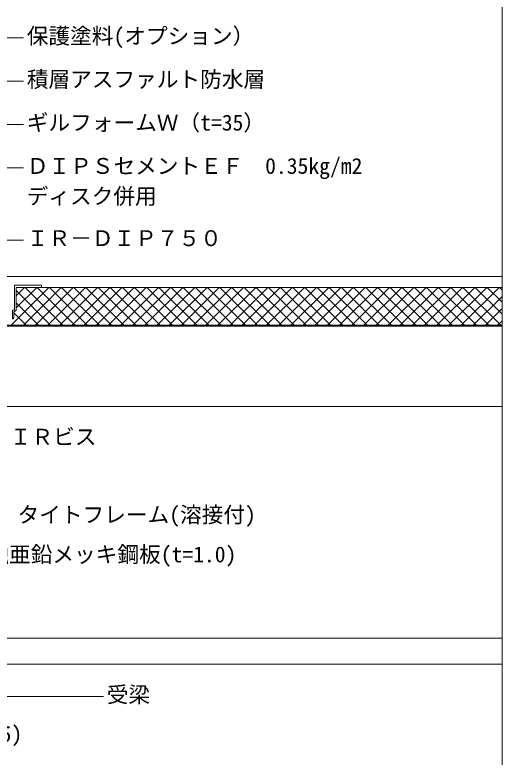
# Model space of a CAD drawing. Units: millimetres, scale not verified. Extents: x -1380 to 1380, y -955 to 955.
# Drawn here: x 450 to 900, y -594 to 92 of the extents above; entities that cross this region are included whole.
import ezdxf
from ezdxf.enums import TextEntityAlignment as Align

# ---------------------------------------------------------------- set-up
doc = ezdxf.new("R2010")
doc.units = ezdxf.units.MM
doc.header["$LTSCALE"] = 3
for name, color, linetype, lineweight in [('0-0_0', 7, 'Continuous', 18), ('0-1_HATCH', 9, 'Continuous', 18), ('0-2_BOUSUI', 1, 'Continuous', 18), ('0-3_MOJI', 7, 'Continuous', 18), ('0-6_dannnetu', 6, 'Continuous', 18), ('0-8_TEKKOTU', 7, 'Continuous', 18), ('0-A_dekki', 3, 'Continuous', 18), ('0-C_ZATU', 6, 'Continuous', 18)]:
    doc.layers.add(name, color=color, linetype=linetype, lineweight=lineweight)
doc.styles.add('ＭＳ ゴシック', font='')
doc.styles.get('ＭＳ ゴシック').set_extended_font_data('MS Gothic')

msp = doc.modelspace()

# ---------------------------------------------------------------- linework, layer by layer
at = {"layer": '0-0_0'}
msp.add_lwpolyline([(-900.032, -660.046), (899.968, -660.046), (899.968, 539.954), (-900.032, 539.954)], close=True, dxfattribs=at)
at = {"layer": '0-1_HATCH'}
for p, q in [((446.946, -194.846), (481.746, -160.046)), ((451.468, -167.873), (459.295, -160.046)), ((451.468, -179.099), (470.52, -160.046)), ((483.315, -194.862), (451.468, -163.015)), ((458.166, -194.851), (492.971, -160.046)), ((494.545, -194.867), (459.724, -160.046)), ((469.387, -194.856), (504.196, -160.046)), ((505.775, -194.872), (470.95, -160.046)), ((480.607, -194.861), (515.421, -160.046)), ((517.006, -194.877), (482.175, -160.046)), ((491.827, -194.866), (526.647, -160.046)), ((528.236, -194.882), (493.4, -160.046)), ((503.048, -194.871), (537.872, -160.046)), ((539.466, -194.887), (504.626, -160.046)), ((514.268, -194.876), (549.097, -160.046)), ((550.697, -194.892), (515.851, -160.046)), ((525.488, -194.881), (560.323, -160.046)), ((561.927, -194.897), (527.076, -160.046)), ((536.709, -194.886), (571.548, -160.046)), ((573.157, -194.902), (538.302, -160.046)), ((547.929, -194.891), (582.773, -160.046)), ((584.387, -194.907), (549.527, -160.046)), ((559.149, -194.896), (593.999, -160.046)), ((595.618, -194.912), (560.752, -160.046)), ((570.37, -194.901), (605.224, -160.046)), ((606.848, -194.917), (571.978, -160.046)), ((581.59, -194.906), (616.449, -160.046)), ((618.078, -194.922), (583.203, -160.046)), ((592.811, -194.911), (627.675, -160.046)), ((629.309, -194.927), (594.428, -160.046)), ((604.031, -194.916), (638.9, -160.046)), ((640.539, -194.932), (605.654, -160.046)), ((615.251, -194.92), (650.125, -160.046)), ((651.769, -194.937), (616.879, -160.046)), ((626.472, -194.925), (661.351, -160.046)), ((662.999, -194.942), (628.104, -160.046)), ((637.692, -194.93), (672.576, -160.046)), ((674.23, -194.947), (639.33, -160.046)), ((648.912, -194.935), (683.801, -160.046)), ((685.46, -194.952), (650.555, -160.046)), ((660.133, -194.94), (695.027, -160.046)), ((696.69, -194.957), (661.78, -160.046)), ((671.353, -194.945), (706.252, -160.046)), ((707.921, -194.961), (673.006, -160.046)), ((682.573, -194.95), (717.477, -160.046)), ((719.151, -194.966), (684.231, -160.046)), ((693.794, -194.955), (728.703, -160.046)), ((730.381, -194.971), (695.456, -160.046)), ((705.014, -194.96), (739.928, -160.046)), ((741.611, -194.976), (706.681, -160.046)), ((716.234, -194.965), (751.153, -160.046)), ((752.842, -194.981), (717.907, -160.046)), ((727.455, -194.97), (762.379, -160.046)), ((764.072, -194.986), (729.132, -160.046)), ((738.675, -194.975), (773.604, -160.046)), ((775.302, -194.991), (740.357, -160.046)), ((749.896, -194.98), (784.829, -160.046)), ((786.533, -194.996), (751.583, -160.046)), ((761.116, -194.985), (796.054, -160.046)), ((797.763, -195.001), (762.808, -160.046)), ((772.336, -194.99), (807.28, -160.046)), ((808.993, -195.006), (774.033, -160.046)), ((783.557, -194.995), (818.505, -160.046)), ((820.223, -195.011), (785.259, -160.046)), ((794.777, -195), (829.73, -160.046)), ((831.454, -195.016), (796.484, -160.046)), ((805.997, -195.005), (840.956, -160.046)), ((842.684, -195.021), (807.709, -160.046)), ((817.218, -195.01), (852.181, -160.046)), ((853.914, -195.026), (818.935, -160.046)), ((828.438, -195.015), (863.406, -160.046)), ((865.145, -195.031), (830.16, -160.046)), ((839.658, -195.02), (874.632, -160.046)), ((876.375, -195.036), (841.385, -160.046)), ((850.879, -195.025), (885.857, -160.046)), ((887.605, -195.041), (852.611, -160.046)), ((862.099, -195.03), (897.082, -160.046)), ((898.835, -195.046), (863.836, -160.046)), ((899.968, -184.953), (875.061, -160.046)), ((899.968, -173.728), (886.287, -160.046)), ((899.968, -162.502), (897.512, -160.046)), ((873.319, -195.035), (899.968, -168.386)), ((472.085, -194.857), (451.468, -174.241)), ((460.854, -194.852), (449.468, -183.466)), ((884.54, -195.04), (899.968, -179.612)), ((895.76, -195.045), (899.968, -190.837))]:
    msp.add_line(p, q, dxfattribs=at)
at = {"layer": '0-2_BOUSUI'}
msp.add_lwpolyline([(899.968, -150.046), (259.826, -150.046), (219.968, -189.904), (219.968, -230.904), (175.826, -275.046), (99.326, -275.046), (65.826, -308.546), (-30.598, -308.546)], dxfattribs=at)
at = {"layer": '0-3_MOJI'}
for p, q in [((423.719, 70.37), (458.295, 70.37)), ((423.719, 30.37), (458.295, 30.37)), ((423.719, -9.63), (458.295, -9.63)), ((423.719, -49.63), (458.295, -49.63)), ((423.719, -116.348), (458.295, -116.348))]:
    msp.add_line(p, q, dxfattribs=at)
msp.add_lwpolyline([(532.119, -537.899), (407.57, -537.899), (359.814, -480.528)], dxfattribs=at)
at = {"layer": '0-6_dannnetu'}
msp.add_line((899.968, -160.046), (451.468, -160.046), dxfattribs=at)
at = {"layer": '0-8_TEKKOTU'}
for p, q in [((-305.032, -484.046), (899.968, -484.046)), ((-305.032, -508.046), (899.968, -508.046))]:
    msp.add_line(p, q, dxfattribs=at)
at = {"layer": '0-A_dekki'}
for p, q in [((899.968, -195.046), (274.968, -195.046)), ((899.968, -196.046), (274.968, -196.046)), ((899.968, -270.046), (344.968, -270.046))]:
    msp.add_line(p, q, dxfattribs=at)
at = {"layer": '0-C_ZATU'}
msp.add_lwpolyline([(447.968, -181.046), (449.968, -181.046), (449.968, -158.046), (474.968, -158.046), (474.968, -160.046), (451.468, -160.046), (451.468, -181.046), (449.468, -183.046), (449.468, -187.046), (448.968, -189.046), (447.968, -189.046)], close=True, dxfattribs=at)

# ---------------------------------------------------------------- texts
at = {"layer": '0-3_MOJI', "style": 'ＭＳ ゴシック'}
for s, p in [('保護塗料(オプション）', (461.295, 60.37)), ('積層アスファルト防水層', (461.295, 20.37)), ('ギルフォームＷ（t=35）', (461.295, -19.63)), ('ＤＩＰＳセメントＥＦ\u30000.35kg/m2', (461.295, -59.63)), ('ディスク併用', (461.173, -87.584)), ('ＩＲ－ＤＩＰ７５０', (461.295, -126.348)), ('ＩＲビス', (445.596, -309.711)), ('タイトフレーム(溶接付)', (452.75, -381.701)), ('溶融亜鉛メッキ鋼板(t=1.0)', (404.923, -418.399)), ('受梁', (535.119, -547.899)), ('現場発泡硬質ウレタンフォーム(t=25)', (117.295, -584.231))]:
    msp.add_text(s, height=14.66, dxfattribs=at).set_placement(p, align=Align.BOTTOM_LEFT)

doc.saveas('drawing.dxf')
